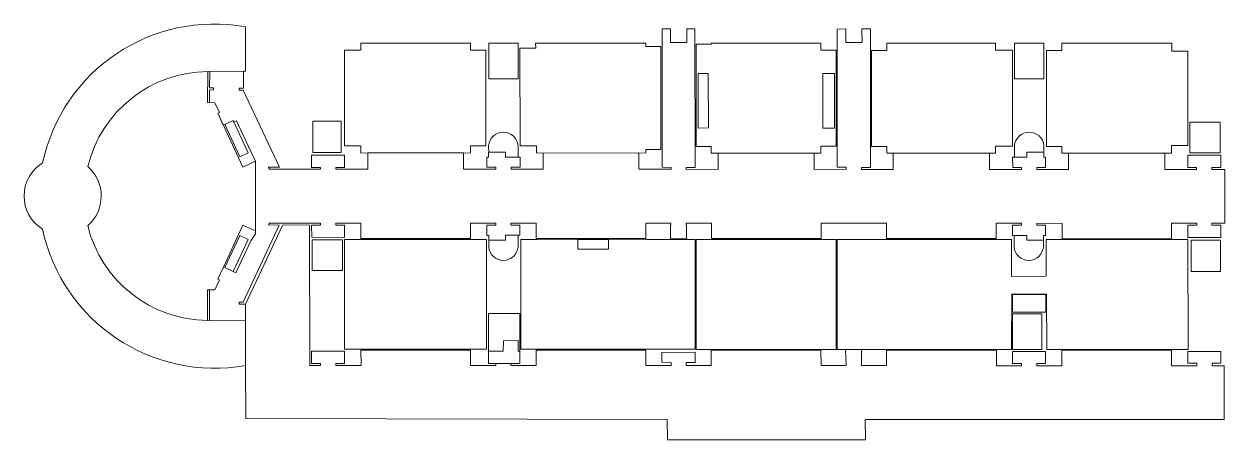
# Model space of a CAD drawing. Header units: millimetres. Extents: x 2217 to 120422, y 7512 to 48425.
import ezdxf

# ---------------------------------------------------------------- set-up
doc = ezdxf.new("R2010")
doc.units = ezdxf.units.MM
doc.header["$MEASUREMENT"] = 0
for name, color, linetype in [('1 - ADMINISTRATION', 7, 'Continuous'), ('1 - AMPHI', 7, 'Continuous'), ('1 - ATRIUM', 7, 'Continuous'), ('1 - BIBLIOTHEQUE', 7, 'Continuous'), ('1 - CAFETERIA', 7, 'Continuous'), ('1 - CIRCULATIONS', 7, 'Continuous'), ('1 - ESCALIERS COMMUNS', 7, 'Continuous'), ('1 - LABOS', 7, 'Continuous'), ('1 - SALLES COURS', 7, 'Continuous'), ('1 - TERRASSE', 7, 'Continuous'), ('1 - TOILETTES', 7, 'Continuous')]:
    doc.layers.add(name, color=color, linetype=linetype)

msp = doc.modelspace()

# ---------------------------------------------------------------- linework, layer by layer
at = {"layer": '1 - ADMINISTRATION', "color": 2, "linetype": 'Continuous', "lineweight": 18}
msp.add_lwpolyline([(4038, 28253, 0.404395), (24031, 14842), (24029, 19222), (20279, 19259, -0.342286), (8483, 28592, 0.457973), (8492, 34396, -0.3446144), (20293, 43751), (23834, 43773), (24031, 43774), (24020, 48145, 0.4056496), (4052, 34769, 0.561068)], format="xyb", close=True, dxfattribs=at)
at = {"layer": '1 - AMPHI', "color": 20, "linetype": 'Continuous', "lineweight": 18}
msp.add_lwpolyline([(33760, 27242), (47736, 27242), (47736, 16443), (33760, 16443)], close=True, dxfattribs=at)
at = {"layer": '1 - ATRIUM', "color": 62, "linetype": 'Continuous', "lineweight": 18}
msp.add_lwpolyline([(20293, 43751, 0.3446144), (8492, 34396, -0.457973), (8483, 28592, 0.3423744), (20279, 19259), (20276, 22295), (20996, 22295), (21443, 23279), (21304, 23343), (21846, 24525), (23765, 28657), (24993, 28087), (24993, 34929), (23756, 34335), (21288, 39644), (21454, 39722), (21000, 40687), (20277, 40692)], format="xyb", close=True, dxfattribs=at)
at = {"layer": '1 - BIBLIOTHEQUE', "color": 42, "linetype": 'Continuous', "lineweight": 18}
msp.add_lwpolyline([(69853, 46538), (69854, 46449), (68365, 46448), (68382, 36387), (69861, 36387), (69861, 35731), (80659, 35735), (80659, 36415), (82151, 36416), (82141, 45845), (80653, 45843), (80652, 46537)], close=True, dxfattribs=at)
at = {"layer": '1 - CAFETERIA', "color": 120, "linetype": 'Continuous', "lineweight": 18}
msp.add_lwpolyline([(68360, 27240), (82150, 27240), (82150, 16425), (68360, 16425)], close=True, dxfattribs=at)
at = {"layer": '1 - CIRCULATIONS', "color": 5, "linetype": 'Continuous', "lineweight": 18}
msp.add_lwpolyline([(120422, 34121), (119136, 34121), (119136, 34311), (120012, 34311), (120013, 35514), (116775, 35519), (116775, 34312), (117629, 34312), (117628, 34122), (114498, 34123), (114497, 35723), (105020, 35720), (105020, 34120), (101893, 34121), (101893, 34321), (102764, 34319), (102764, 35326), (102591, 35326), (102593, 35807), (100926, 35809), (100926, 35332), (99525, 35339), (99526, 34327), (100401, 34325), (100401, 34128), (97236, 34127), (97236, 35727), (87774, 35724), (87774, 34124), (84635, 34126), (84635, 34326), (85525, 34323), (85529, 47944), (84693, 47941), (84696, 46616), (83096, 46613), (83093, 47938), (82263, 47936), (82265, 34335), (83143, 34332), (83142, 34132), (79986, 34135), (79985, 35735), (70543, 35732), (70544, 34132), (67399, 34134), (67400, 34324), (68259, 34321), (68253, 47939), (67442, 47939), (67441, 46605), (65848, 46620), (65848, 47939), (65021, 47939), (65020, 34331), (65898, 34328), (65898, 34135), (62732, 34140), (62732, 35740), (53298, 35738), (53299, 34138), (50152, 34139), (50152, 34339), (51059, 34337), (51060, 35339), (49620, 35340), (49619, 35810), (47943, 35808), (47947, 35334), (47775, 35333), (47776, 34343), (48647, 34341), (48647, 34141), (45476, 34142), (45475, 35742), (36050, 35740), (36051, 34140), (32905, 34138), (32905, 34328), (33753, 34329), (33754, 35541), (30525, 35542), (30526, 34327), (31399, 34327), (31399, 34137), (26363, 34148), (26267, 34324), (26293, 34348), (27360, 34353), (23785, 41917), (23393, 41919), (23394, 42129), (23821, 42127), (23834, 43773), (20493, 43756), (20485, 42148), (20874, 42145), (20873, 41935), (20484, 41938), (20477, 40691), (21000, 40687), (21454, 39722), (21288, 39644), (21832, 38474), (22787, 38922), (22851, 38786), (23122, 38914), (24546, 35882), (24993, 34929), (24993, 27798), (24554, 27116), (23068, 23951), (21982, 24462), (21846, 24525), (21304, 23343), (21443, 23279), (20996, 22295), (20476, 22295), (20479, 19257), (24029, 19222), (24031, 20858), (23390, 20857), (23390, 21057), (23771, 21057), (27336, 28639), (26270, 28667), (26364, 28849), (31403, 28850), (31402, 28650), (30528, 28653), (30529, 27455), (33760, 27439), (33765, 28642), (32902, 28645), (32903, 28845), (35352, 28842), (35352, 27332), (46173, 27330), (46173, 28840), (48642, 28841), (48642, 28641), (47762, 28641), (47764, 27639), (47953, 27639), (47954, 27163), (49621, 27165), (49620, 27642), (51029, 27643), (51029, 28642), (50142, 28642), (50142, 28842), (52617, 28843), (52618, 27332), (63412, 27335), (63411, 28845), (65890, 28846), (65890, 28656), (65857, 28656), (65857, 27296), (67431, 27296), (67433, 28656), (67386, 28656), (67386, 28847), (69868, 28845), (69867, 27335), (80663, 27328), (80664, 28839), (87123, 28842), (87123, 27334), (97913, 27337), (97913, 28838), (100391, 28831), (100390, 28631), (99516, 28634), (99516, 27638), (100907, 27630), (100910, 27175), (102561, 27162), (102559, 27632), (102760, 27632), (102765, 28625), (101890, 28627), (101891, 28827), (104383, 28820), (104385, 27311), (115158, 27323), (115156, 28833), (117638, 28832), (117637, 28632), (116767, 28635), (116769, 27442), (120013, 27422), (120012, 28626), (119141, 28628), (119141, 28828), (120419, 28824)], close=True, dxfattribs=at)
at = {"layer": '1 - ESCALIERS COMMUNS', "color": 150, "linetype": 'Continuous', "lineweight": 18}
for points in [[(47954, 46551), (50861, 46551), (50861, 43038), (47954, 43038)], [(99692, 46551), (102598, 46551), (102598, 43038), (99692, 43038)], [(68584, 43573), (69565, 43573), (69578, 38199), (68568, 38197)], [(80832, 43575), (81974, 43575), (81974, 38186), (80832, 38186)], [(21972, 38539), (22787, 38922), (24273, 35758), (23456, 35374)], [(21982, 24462), (22797, 24079), (24283, 27243), (23466, 27627)], [(56741, 26286), (56741, 27227), (59753, 27228), (59754, 26287)], [(47947, 19939), (51026, 19939), (51026, 15040), (47947, 15040)], [(99495, 19921), (102402, 19921), (102402, 16408), (99495, 16408)]]:
    msp.add_lwpolyline(points, close=True, dxfattribs=at)
for points in [[(47950, 36466), (47952, 35808), (49619, 35810), (49620, 35334), (50840, 35337), (50840, 35506), (50838, 36455, 0.9228287)], [(102595, 36465), (102593, 35807), (100926, 35809), (100926, 35332), (99705, 35335), (99706, 35505), (99707, 36454, -0.9228287)], [(47954, 26494), (47954, 27163), (49621, 27165), (49620, 27642), (50838, 27643), (50839, 27440), (50842, 26520, -0.9228287)], [(102559, 26493), (102561, 27162), (100910, 27175), (100907, 27630), (99675, 27637), (99674, 27439), (99671, 26519, 0.9228287)]]:
    msp.add_lwpolyline(points, format="xyb", close=True, dxfattribs=at)
at = {"layer": '1 - LABOS', "color": 10, "linetype": 'Continuous', "lineweight": 18}
msp.add_lwpolyline([(82241, 27237), (99425, 27237), (99425, 23597), (102832, 23609), (102813, 27218), (116768, 27235), (116800, 16413), (102881, 16418), (102844, 21865), (99439, 21887), (99425, 16419), (82241, 16419)], close=True, dxfattribs=at)
at = {"layer": '1 - SALLES COURS', "color": 202, "linetype": 'Continuous', "lineweight": 18}
for points in [[(35358, 46538), (35358, 45860), (33756, 45861), (33756, 36448), (35354, 36448), (35354, 35739), (46166, 35743), (46165, 36432), (47665, 36433), (47655, 45854), (46155, 45853), (46154, 46550)], [(52576, 46541), (52580, 46047), (51030, 46037), (51047, 36446), (52645, 36445), (52645, 35737), (63419, 35740), (63419, 36087), (64911, 36088), (64900, 46202), (63412, 46200), (63411, 46539)], [(97839, 46541), (97838, 45849), (99508, 45849), (99500, 36425), (97835, 36423), (97836, 35727), (87128, 35724), (87128, 36375), (85636, 36375), (85640, 45828), (87129, 45828), (87129, 46542)], [(115179, 46532), (115179, 45763), (116782, 45763), (116778, 36485), (115174, 36483), (115175, 35723), (104361, 35720), (104361, 36390), (102861, 36390), (102866, 45811), (104366, 45811), (104366, 46536)], [(52723, 27242), (51121, 27242), (51121, 16440), (52718, 16440), (63532, 16443), (68277, 16448), (68265, 27239), (63520, 27234), (63520, 27254)]]:
    msp.add_lwpolyline(points, close=True, dxfattribs=at)
at = {"layer": '1 - TERRASSE', "color": 108, "linetype": 'Continuous', "lineweight": 18}
msp.add_lwpolyline([(27704, 28670), (24031, 20858), (24031, 14842), (24035, 9624), (65527, 9535), (65536, 7512), (85031, 7531), (85021, 9528), (120340, 9516), (120342, 14812), (120227, 14812), (119150, 14812), (119150, 15057), (120027, 15056), (120027, 16223), (116768, 16223), (116767, 15058), (117640, 15069), (117643, 14813), (115169, 14813), (115170, 16339), (104377, 16323), (104376, 14817), (101896, 14818), (101897, 15018), (102767, 15018), (102767, 16213), (99515, 16204), (99515, 15019), (100395, 15018), (100395, 14818), (97924, 14819), (97923, 16330), (87109, 16333), (87108, 14823), (84636, 14824), (84636, 16419), (83078, 16425), (83130, 14824), (80666, 14825), (80660, 16351), (69864, 16354), (69863, 14829), (67400, 14843), (67399, 15141), (68269, 15141), (68269, 16135), (65007, 16130), (65007, 15166), (65899, 15146), (65899, 14841), (63412, 14840), (63407, 16346), (52619, 16350), (52619, 14840), (50141, 14841), (50141, 15041), (51026, 15040), (51026, 16242), (50861, 16242), (50857, 17302), (49410, 17276), (49391, 16243), (47947, 16243), (47947, 15044), (48647, 15043), (48647, 14843), (46177, 14843), (46171, 16353), (44289, 16350), (35384, 16337), (35385, 14847), (32901, 14848), (32901, 15048), (33774, 15047), (33775, 16248), (30524, 16249), (30524, 15048), (31396, 15048), (31396, 14848), (30334, 14848), (30328, 28651)], close=True, dxfattribs=at)
at = {"layer": '1 - TOILETTES', "color": 6, "linetype": 'Continuous', "lineweight": 18}
for points in [[(30654, 38864), (33426, 38864), (33426, 35801), (30654, 35801)], [(116959, 38780), (119943, 38780), (119943, 35754), (116959, 35754)], [(30589, 27195), (33578, 27195), (33578, 24182), (30589, 24182)], [(117104, 27170), (119984, 27170), (119984, 24072), (117104, 24072)], [(99513, 21816), (102794, 21816), (102794, 20071), (99513, 20071)]]:
    msp.add_lwpolyline(points, close=True, dxfattribs=at)

doc.saveas('drawing.dxf')
